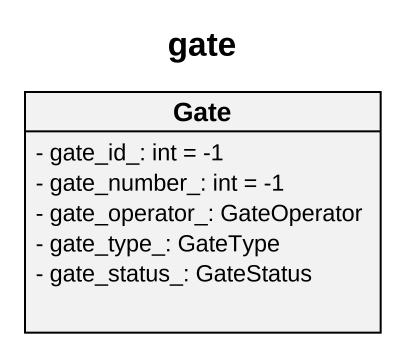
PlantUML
@startuml
title gate
hide circle
hide empty members
skinparam classAttributeIconSize 0
class Gate {
  - gate_id_: int = -1
  - gate_number_: int = -1
  - gate_operator_: GateOperator
  - gate_type_: GateType
  - gate_status_: GateStatus
}
@enduml
